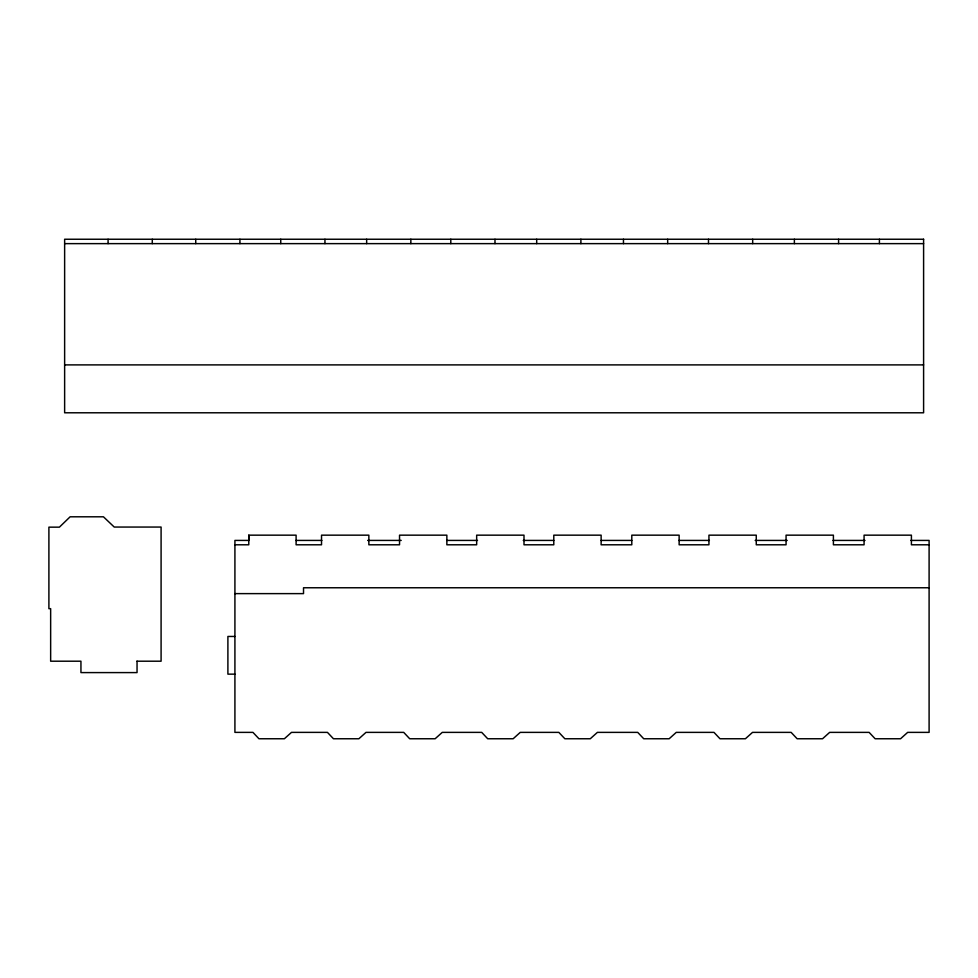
<?xml version="1.0" encoding="UTF-8"?>
<svg xmlns="http://www.w3.org/2000/svg" width="978" height="978" viewBox="0 0 978 978"><rect width="100%" height="100%" fill="white"/><g stroke="black" fill="none" stroke-linecap="round" stroke-linejoin="round"><path stroke-width="1.47" d="M64.634 243.632L923.599 243.632M64.634 364.892L923.599 364.892M234.916 544.795L248.779 544.795L248.779 535.162L296.102 535.162L296.102 544.795L321.53 544.795L321.53 535.162L368.853 535.162L368.853 544.795L399.537 544.795L399.537 535.162L446.86 535.162L446.86 544.795L476.665 544.795L476.665 535.162L524 535.162L524 544.795L553.793 544.795L553.793 535.162L601.128 535.162L601.128 544.795L631.8 544.795L631.8 535.162L679.135 535.162L679.135 544.795L708.94 544.795L708.94 535.162L756.263 535.162L756.263 544.795L786.067 544.795L786.067 535.162L833.403 535.162L833.403 544.795L864.075 544.795L864.075 535.162L911.41 535.162L911.41 544.795L929.1 544.795M295.943 540.418L321.872 540.418M367.642 540.418L401.212 540.418M446.86 540.418L477.496 540.418M523.267 540.418L553.793 540.418M601.079 540.418L631.8 540.418M678.891 540.418L709.405 540.418M755.175 540.418L787.217 540.418M832.987 540.418L865.017 540.418M910.787 540.418L929.1 540.418L929.1 732.375L907.67 732.375L900.555 738.757L875.139 738.757L869.124 732.375L829.662 732.375L822.547 738.757L797.131 738.757L791.116 732.375L752.534 732.375L745.407 738.757L719.991 738.757L713.989 732.375L676.275 732.375L669.16 738.757L643.732 738.757L637.729 732.375L597.399 732.375L590.272 738.757L564.856 738.757L558.841 732.375L520.259 732.375L513.144 738.757L487.716 738.757L481.714 732.375L442.252 732.375L435.137 738.757L409.709 738.757L403.706 732.375L366.004 732.375L358.877 738.757L333.461 738.757L327.447 732.375L291.493 732.375L284.378 738.757L258.95 738.757L252.947 732.375L234.916 732.375L234.916 540.418L249.084 540.418L248.779 535.162M929.1 587.766L303.522 587.766L303.522 593.622L234.916 593.622M234.916 636.458L227.898 636.458L227.898 674.148L234.916 674.148M136.883 661.201L161.089 661.201L161.089 527.056L114.243 527.056L103.436 516.8L70.123 516.8L59.413 527.154L48.9 527.154L48.9 608.671L50.648 608.671L50.648 661.201L80.942 661.201L80.942 672.595L137.042 672.595L137.042 661.201M879.405 239.243L879.405 243.632M838.586 239.243L838.586 243.632M794.38 239.243L794.38 243.632M752.681 239.243L752.681 243.632M708.488 239.243L708.488 243.632M667.668 239.243L667.668 243.632M623.463 239.243L623.463 243.632M580.895 239.243L580.895 243.632M536.69 239.243L536.69 243.632M494.99 239.243L494.99 243.632M450.797 239.243L450.797 243.632M410.846 239.243L410.846 243.632M366.652 239.243L366.652 243.632M324.953 239.243L324.953 243.632M280.747 239.243L280.747 243.632M239.928 239.243L239.928 243.632M195.734 239.243L195.734 243.632M152.287 239.243L152.287 243.632M108.081 239.243L108.081 243.632M923.599 239.243L64.634 239.243L64.634 412.789L923.599 412.789L923.599 239.243"/></g></svg>
